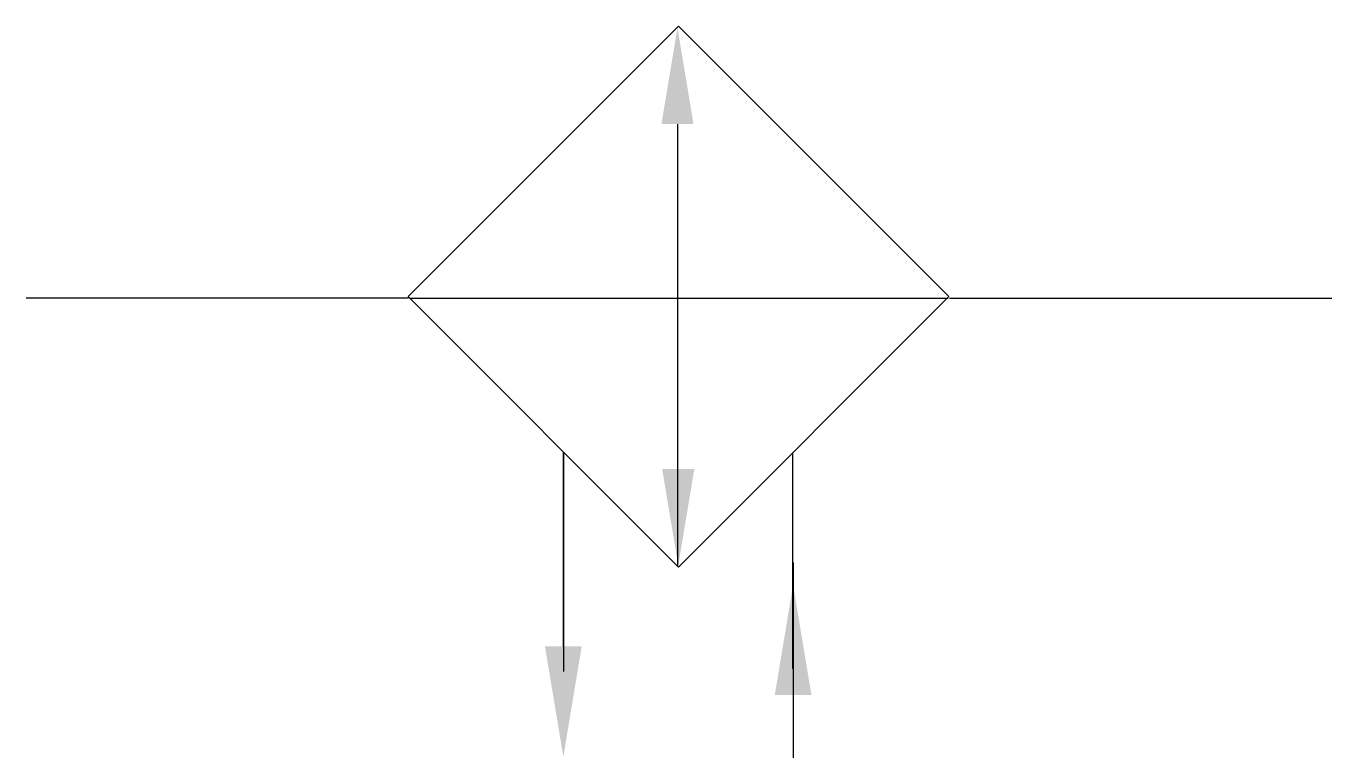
# Model space of a CAD drawing. Extents: x 219.4 to 253.6, y 112.2 to 131.4.
import ezdxf

# ---------------------------------------------------------------- set-up
doc = ezdxf.new("R2010")
doc.units = 0
doc.header["$LTSCALE"] = 5
doc.header["$MEASUREMENT"] = 0
doc.layers.add('11', color=1, linetype='CONTINUOUS')
doc.layers.add('12', color=2, linetype='CONTINUOUS')

msp = doc.modelspace()

# ---------------------------------------------------------------- linework, layer by layer
at = {"layer": '11'}
for p, q in [((229.406, 124.3), (236.477, 131.371)), ((236.477, 131.371), (243.548, 124.3)), ((236.453, 128.808), (236.453, 117.268)), ((229.416, 124.258), (219.416, 124.258)), ((236.477, 117.229), (229.406, 124.3)), ((229.455, 124.258), (243.531, 124.258)), ((243.548, 124.3), (236.477, 117.229)), ((243.57, 124.258), (253.57, 124.258)), ((233.468, 115.151), (233.468, 120.241)), ((233.473, 120.232), (233.473, 114.501)), ((239.473, 114.564), (239.473, 120.225)), ((239.478, 117.346), (239.478, 112.239))]:
    msp.add_line(p, q, dxfattribs=at)
at = {"layer": '12'}
for points in [[(236.033, 128.808), (236.873, 128.808), (236.453, 131.328)], [(236.893, 119.788), (236.053, 119.788), (236.473, 117.268)], [(238.998, 113.882), (239.958, 113.882), (239.478, 116.762)], [(233.948, 115.151), (232.988, 115.151), (233.468, 112.271)]]:
    msp.add_solid(points, dxfattribs=at)

doc.saveas('drawing.dxf')
